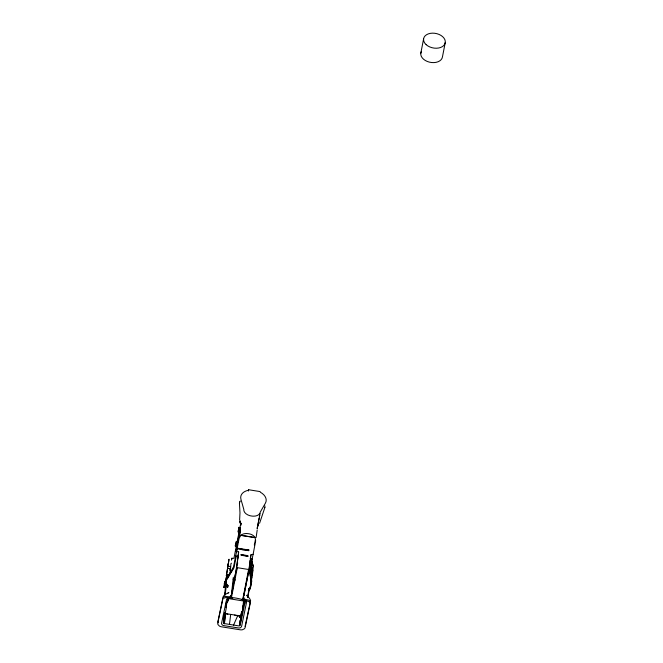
<?xml version="1.0" encoding="UTF-8"?>
<svg xmlns="http://www.w3.org/2000/svg" width="663" height="663" viewBox="0 0 663 663"><rect width="100%" height="100%" fill="white"/><g stroke="black" fill="none" stroke-linecap="round" stroke-linejoin="round"><path stroke-width="0.99" d="M240.081 527.499L238.879 535.232L239.384 534.129M225.321 613.524C225.205 617.941 223.348 611.559 225.611 613.598L240.163 615.869L239.849 617.568L241.664 612.032L242.6 612.173M233.359 577.249L231.544 593.468L236.127 570.13L238.639 551.931L236.583 551.599L233.243 568.29L233.625 567.818L226.365 579.727A4.293 3.174 6.7 0 0 226.05 580.539M225.122 615.214L224.856 613.234L224.865 615.09M236.252 550.754L236.351 549.834M238.647 536.201L237.835 542.5L238.871 535.795L238.854 536.45M238.813 536.856L238.564 538.298L238.713 537.386M233.824 579.014L232.207 592.995L232.34 592.581M229.158 597.686L227.691 601.068C225.785 602.692 224.972 613.134 226.108 603.239L225.843 607.383A0.994 0.439 -38.2 0 0 226.158 607.308L227.077 601.44M224.293 584.169L224.807 581.335L224.293 584.169L225.942 584.683M224.45 584.617L223.937 587.476L224.45 584.617L226.191 584.65L225.586 587.783M224.127 616.259L223.439 622.913L223.845 623.502L239.186 625.955L239.791 625.524L240.412 622.681L241.664 612.032M239.542 533.806L239.832 532.058M236.351 549.884C235.755 552.776 237.395 545.003 236.55 550.771L236.882 548.599M236.641 549.925L236.509 550.605L236.351 549.95M239.094 533.74L238.431 537.163L238.904 536.475M236.351 551.765L236.161 550.862L236.069 551.558M238.357 537.917L238.721 537.403M236.592 548.558L236.558 550.663M238.523 536.839L238.663 537.751M239.55 532.124L239.616 534.826L238.987 534.685L239.674 534.734L239.401 536.152L238.68 535.944L239.484 533.16M243.711 597.131C243.445 601.192 250.465 598.283 250.423 602.394L245.161 627.405A3.713 1.881 -27.9 0 1 244.299 628.839L242.409 629.759A4.707 2.851 7.4 0 1 239.981 629.759L221.715 626.85A4.707 2.851 7.4 0 1 219.445 626.087L218.028 624.645A3.713 2.014 43.9 0 1 217.762 623.038L223.025 598.026C224.475 594.156 230.144 599.079 231.271 595.15L231.155 597.935L233.194 597.827A1.16 0.704 7.4 0 1 234.006 597.777C239.376 598.54 243.86 599.841 248.882 601.565A2.42 1.467 7.4 0 1 249.387 602.41M243.992 594.711L243.984 595.449L248.849 570.371M236.774 549.445L236.5 549.014M236.467 549.586L236.824 549.354M239.641 534.527L239.318 534.966M224.658 614.924L224.666 612.919M250.274 558.735L250.946 554.798L253.133 554.243L255.661 540.875L255.056 537.519A7.997 5.917 6.7 0 0 249.901 533.988A14.793 10.939 6.7 0 0 248.095 533.649A7.997 5.917 6.7 0 0 240.918 535.265L239.111 538.232L236.583 551.599M238.349 556.97L238.266 557.823M238.514 536.815L238.556 536.417M239.161 535.273L239.227 534.577L238.829 535.472M240.354 530.806L239.534 533.458M239.451 503.424L239.981 512.83L239.625 520.024L240.503 521.566M239.451 534.196L239.277 535.066M227.799 599.087L227.5 601.996L227.923 599.103M225.901 580.573L226.24 577.63L227.956 577.78M236.351 542.11L237.412 542.284L236.492 547.547L236.6 546.478L235.29 546.022L236.393 541.34M239.26 533.102L240.172 528.121L238.779 528.104L238.871 527.259L238.349 532.157L239.36 532.314L240.172 528.121M225.669 582.702L226.481 578.716L233.285 567.453M224.425 623.717L225.503 613.582L224.251 623.676M250.672 576.47L251.517 566.89L250.622 576.553M240.114 530.574L240.23 529.952L239.923 531.883L240.147 530.69M252.62 570.893L251.824 568.042M253.167 566.235L252.371 563.376M236.824 545.997L236.674 547.58L237.636 541.514M239.849 625.366L240.959 615.438C241.332 617.311 239.5 618.48 240.338 615.844M224.177 616.532L223.448 622.748L224.624 612.786M224.649 612.504L224.401 614.609L224.633 612.62M240.594 615.753L240.396 617.444L241.009 615.339L239.791 625.524M228.71 576.42L226.34 575.923L229.017 559.207L228.014 566.053L230.633 566.683L230.078 570.511L230.21 568.846L227.591 568.216L228.113 563.782M226.34 575.923L227.591 568.216M224.583 594.653L225.403 587.65M226.224 580.655L226.464 578.658M225.155 595.101L226.439 584.161M227.152 578.128L227.376 576.238M224.658 613.126L223.481 622.582L224.707 613.043M226.1 603.363L225.635 607.217L226.108 603.247M236.268 546.353L233.931 558.362L231.884 558.246L231.644 559.489M228.031 600.927L228.263 598.996M235.29 546.022L235.522 544.398M235.531 546.304L235.705 544.945M238.042 531.9L238.282 530.201M237.064 546.428L236.567 549.179L237.089 548.011M236.567 549.179L236.708 548.276M239.161 527.963L239.177 527.358M236.857 549.221L236.998 547.986M237.155 545.649L236.973 546.793M238.407 537.212L238.962 535.994M238.987 534.685L239.36 532.314M239.981 532.662L240.321 530.988L239.575 533.74M229.456 624.521L230.649 614.75M230.898 597.346L236.782 567.197L238.639 551.931M237.445 564.793L237.677 562.804M248.708 489.758L248.343 490.297A12.887 8.66 11 0 0 240.934 499.247L243.785 509.341A7.964 5.354 11 0 0 249.794 515.657A13.368 8.984 11 0 0 253.092 516.179A7.964 5.354 11 0 0 260.335 511.977L265.407 503.151A12.887 8.66 11 0 0 260.344 492.211L260.12 491.581L248.708 489.758L248.434 491.018M239.658 623.303L239.733 622.673M239.882 621.438L239.973 620.667M240.354 617.41L240.445 616.64M240.412 622.681L244.39 599.708M242.21 612.645L243.57 601.01L228.345 598.581M240.71 622.913L244.738 603.786L244.896 599.675M244.738 603.786L244.97 601.822M250.092 560.31L248.973 569.509M242.898 599.816L249.222 569.185L250.946 554.798M249.586 570.951L249.926 568.042M248.807 588.669L249.686 587.924A4.326 2.909 11 0 0 250.241 587.203L251.227 582.429A4.011 2.967 6.7 0 0 251.236 581.625L249.47 571.274A2.42 1.79 6.7 0 1 249.495 571.058L253.133 554.243M252.296 562.622L252.155 561.478L250.722 561.254M251.484 580.017L252.934 570.744A1.077 0.796 6.7 0 0 252.918 570.462L251.824 566.757L252.155 561.478M254.468 543.925L254.385 545.143L254.633 544.116M250.241 587.236L250.465 585.321M251.252 578.633L251.028 580.539L251.41 578.567M250.912 582.553L251.923 574.473M250.937 584.658L251.269 581.874M223.448 622.748L224.633 612.827M225.635 607.217L226.124 603.131M241.117 554.575L241.034 555.246L247.887 556.34L247.97 555.669L241.117 554.575L247.887 556.34M239.973 532.994L239.782 532.174M233.227 579.495L233.301 578.923M240.677 524.881L240.843 523.679M248.65 588.529L248.509 589.515L249.893 588.288A4.633 3.108 11 0 0 250.481 587.517L251.65 581.41A4.293 3.174 6.7 0 0 251.658 580.548L249.959 569.65L249.578 571.614M236.716 549.726L236.799 549.146M239.351 534.395L239.111 536.102L239.724 533.98M239.401 536.152L239.633 534.436M239.351 531.453L239.558 530.209M250.307 575.791L250.631 573.636M256.109 537.502L257.227 529.886M255.255 540.337L254.882 542.715M240.354 528.129L240.396 527.317M250.465 576.686L251.078 571.465L250.962 571.879M236.865 569.053L237.006 568.15M227.724 587.435L228.072 585.495M224.508 614.734L224.765 613.118M257.625 526.173L258.661 523.273L258.023 524.798M240.677 615.703L240.139 617.526M264.877 507.485L259.598 523.215M258.18 523.961L258.504 522.03M243.338 599.335L243.586 597.869M258.827 520.165L259.142 518.358M251.774 567.022L251.617 568.067M235.042 579.578L234.801 580.871M236.782 567.197L237.304 567.685L231.387 597.993M249.222 569.185L248.608 569.492L242.683 599.8M249.595 572.144L249.777 571.125M239.542 533.914L239.094 533.649M228.462 563.732L228.014 566.053M236.741 544.356L236.79 546.428M259.747 515.027L259.407 516.792M242.658 606.645L242.782 605.999M248.882 550.008L248.749 550.696L241.896 549.602L237.105 548.516L242.028 548.914L241.896 549.602L248.882 550.008L237.18 548.144M226.24 577.63L225.528 584.153A2.146 1.442 11 0 0 225.818 585.039L227.633 587.352M226.663 577.647L227.053 575.625M224.782 594.736L225.171 592.747M231.511 560.194L231.884 558.246M235.837 544.215L236.359 541.505M238.647 530.06L239.003 528.254M237.238 541.356L238.995 532.348M239.973 527.342L240.752 523.339M236.6 546.478L237.412 542.284M238.912 534.577L239.011 534.038M240.023 530.964L240.081 532.654M237.238 546.776L237.445 545.699M237.205 547.315L237.379 546.213M234.661 615.049L236.144 615.62M257.841 524.806L260.037 513.535M249.603 573.114L249.943 571.34L249.943 571.954M247.589 596.75L249.147 588.736M251.683 575.451L253.432 566.475A1.077 0.796 6.7 0 0 253.415 566.194L252.064 562.257M247.697 597.612L249.454 588.587M250.921 583.573L251.385 581.169M420.781 53.338L423.582 38.96M445.271 42.424L442.47 56.803A10.989 7.384 11 0 1 429.359 62.131A10.989 7.384 11 0 1 421.378 51.499M237.271 541.654L237.603 542.235M251.6 577.564L251.708 577.133L250.448 588.031A4.633 3.108 11 0 1 249.661 589.482L248.277 590.716M257.153 528.436L257.857 525.311L257.186 528.411M226.398 607.217L224.011 620.062M244.44 603.545L245.003 600.703L244.025 599.849M238.44 537.138L238.771 535.58M257.517 526.828L257.857 525.311M235.804 555.611L236.26 556.282L233.956 567.843L226.539 580.001A4.094 3.025 6.7 0 0 226.232 580.78L226.133 583.357M225.611 613.598L227.881 614.303M252.255 558.743L249.818 570.901A2.146 1.591 6.7 0 0 249.81 571.332L251.559 581.41A4.293 3.174 6.7 0 1 251.55 582.271M233.533 625.168L237.76 615.546M245.07 626.502L250.614 600.496L249.512 598.291L246.421 595.266M231.511 563.185L230.948 563.625L230.094 573.28M218.326 622.797L217.928 621.571L223.199 596.559L224.558 594.819L228.892 592.473M248.542 590.294L249.379 589.548A4.343 2.917 11 0 0 250.125 588.189M224.251 598.117L225.727 597.545L231.155 597.935M228.064 593.145L228.503 592.83M230.343 573.081L229.912 573.338M228.18 597.827L226.671 599.012L221.525 623.485L222.08 624.786A3 1.823 7.4 0 0 224.094 625.665L238.232 627.919A3 1.823 7.4 0 0 240.478 627.72L241.531 626.676L246.669 601.722A2.901 1.757 7.4 0 0 245.766 600.628M224.807 581.526L225.428 581.376M226.605 574.539L229.1 574.804M242.277 599.567L241.324 599.576M239.608 532.488L239.534 532.886M239.152 534.859L239.053 535.853M238.937 534.933L239.608 535.016M240.918 535.265L255.056 537.519M240.926 535.389L255.023 537.643M236.26 556.282L238.349 556.597L237.86 555.934M237.304 567.685L248.608 569.492M237.686 615.869L239.716 616.192M231.536 597.86L232.738 598.208M250.987 558.611L252.155 558.81M227.898 585.553L226.174 583.407M241.978 612.082L242.567 612.355M223.928 587.269L224.45 587.6M225.942 583.68L227.956 586.233M239.409 503.391A9.663 5.437 64 0 1 239.807 501.833M239.84 501.866A12.887 8.66 11 0 1 240.279 500.971M264.852 505.877A9.663 5.859 -44.9 0 1 264.835 507.502M239.36 534.486L239.467 533.723L239.434 534.419M239.302 534.08L239.252 534.635L239.302 534.08M236.989 546.61L236.732 548.019L236.989 546.61M241.075 523.53L240.967 524.184L239.998 521.516L240.768 525.245L239.998 521.516L241.075 523.53M426.152 44.661A10.989 7.384 11 0 0 444.682 44.264A10.989 7.384 11 0 0 432.458 33.15A10.989 7.384 11 0 0 426.152 44.661"/></g></svg>
